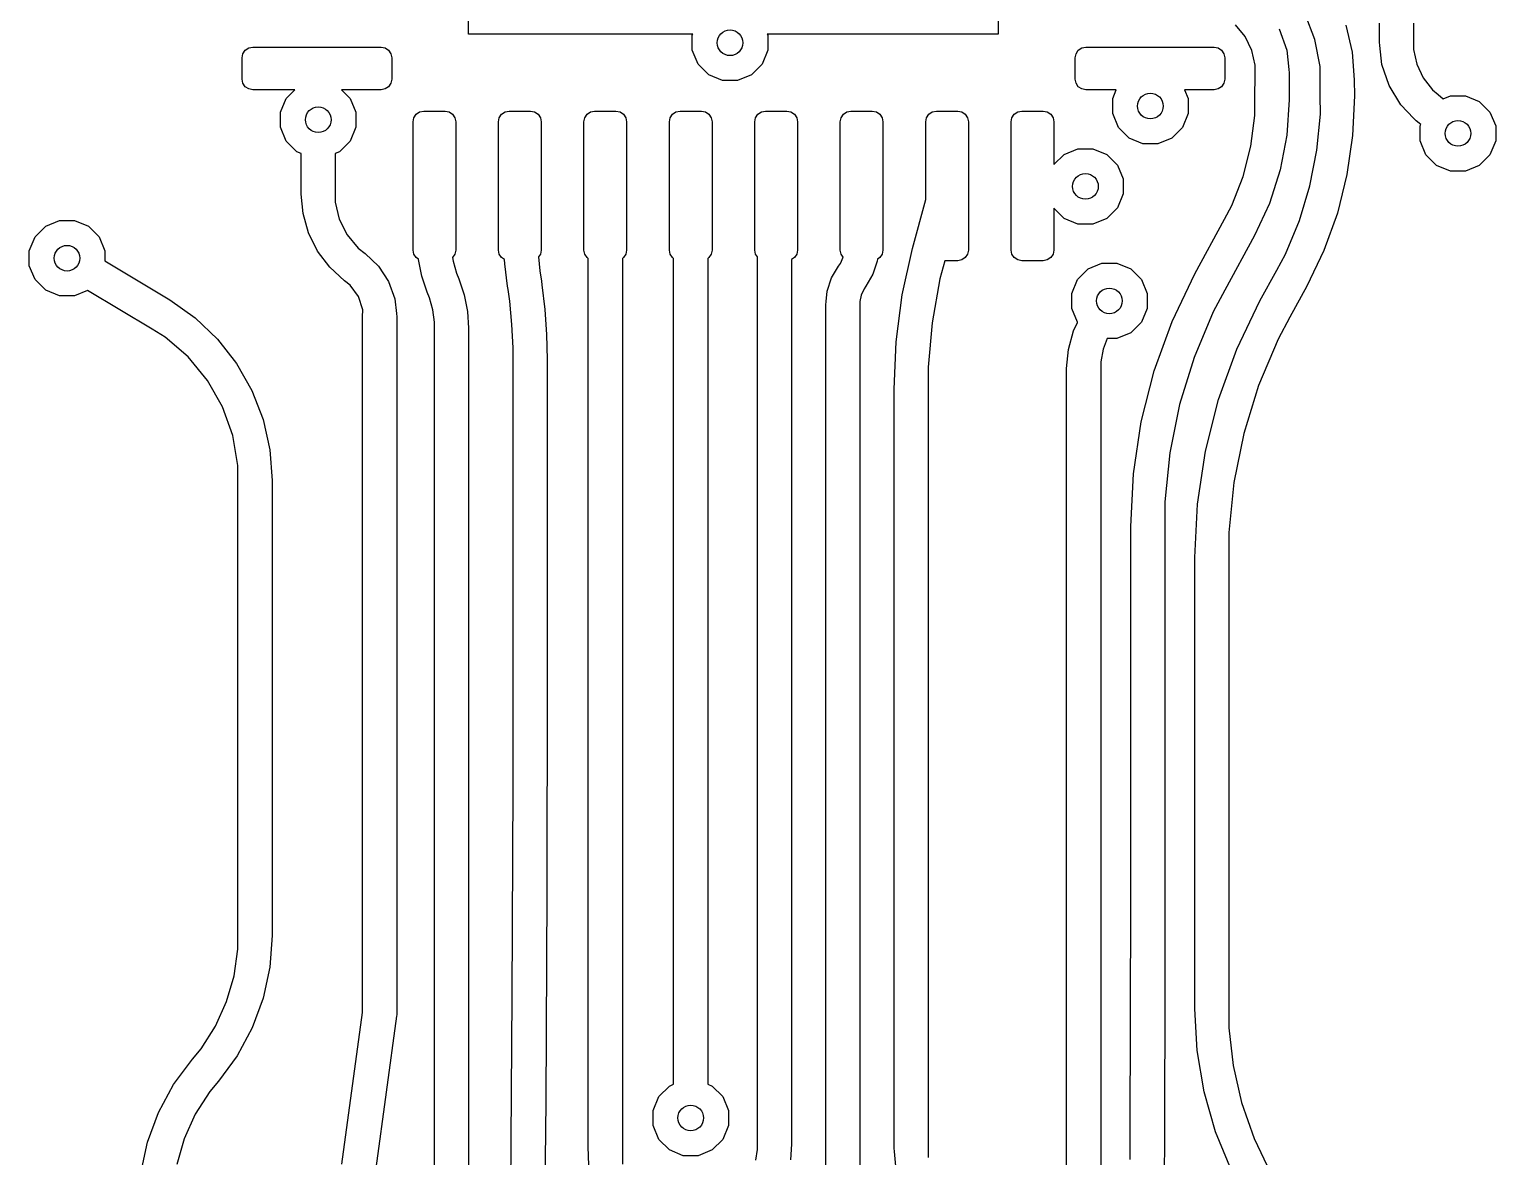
# Model space of a CAD drawing. Extents: x 111.5 to 167.6, y -133.5 to -81.5.
# Drawn here: x 155.03 to 163.61, y -117.16 to -110.57 of the extents above; entities that cross this region are included whole.
import ezdxf

# ---------------------------------------------------------------- set-up
doc = ezdxf.new("R2010")
doc.units = 0
doc.layers.add('BLACK', color=7, linetype='CONTINUOUS')

msp = doc.modelspace()

# ---------------------------------------------------------------- linework, layer by layer
at = {"layer": 'BLACK', "linetype": 'CONTINUOUS'}
for p, q in [((157.6, -110.596903), (157.6, -107.496903)), ((160.7, -109.392217), (160.7, -110.596903)), ((162.553142, -110.628232), (162.496229, -110.478636)), ((158.911852, -110.596903), (157.6, -110.596903)), ((158.909323, -110.603008), (158.911852, -110.596903)), ((158.909323, -110.690798), (158.909323, -110.603008)), ((160.7, -110.596903), (159.348148, -110.596903)), ((159.348148, -110.596903), (159.350677, -110.603008)), ((159.350677, -110.603008), (159.350677, -110.690798)), ((162.144279, -110.610881), (162.088883, -110.541372)), ((162.182757, -110.691002), (162.144279, -110.610881)), ((162.343821, -110.564352), (162.38765, -110.690202)), ((162.732891, -110.543824), (162.769932, -110.702124)), ((162.93, -110.642595), (162.93, -110.532955)), ((163.13, -110.532955), (163.13, -110.642595)), ((156.279758, -110.710485), (156.293306, -110.690209)), ((156.293306, -110.690209), (156.313582, -110.676661)), ((156.313582, -110.676661), (156.3375, -110.671903)), ((156.3375, -110.671903), (157.0875, -110.671903)), ((157.0875, -110.671903), (157.111418, -110.676661)), ((157.111418, -110.676661), (157.131694, -110.690209)), ((157.131694, -110.690209), (157.145242, -110.710485)), ((158.942919, -110.771906), (158.909323, -110.690798)), ((159.350677, -110.690798), (159.317081, -110.771906)), ((161.154758, -110.710485), (161.168306, -110.690209)), ((161.168306, -110.690209), (161.188582, -110.676661)), ((161.188582, -110.676661), (161.2125, -110.671903)), ((161.2125, -110.671903), (161.9625, -110.671903)), ((161.9625, -110.671903), (161.986418, -110.676661)), ((161.986418, -110.676661), (162.006694, -110.690209)), ((162.006694, -110.690209), (162.020242, -110.710485)), ((162.202374, -110.777693), (162.182757, -110.691002)), ((162.38765, -110.690202), (162.400017, -110.802223)), ((162.582631, -110.785549), (162.553142, -110.628232)), ((162.931921, -110.662104), (162.93, -110.642595)), ((162.932252, -110.662904), (162.931921, -110.662104)), ((162.944356, -110.773006), (162.932252, -110.662904)), ((163.13, -110.642595), (163.13, -110.642596)), ((163.13, -110.642596), (163.13002, -110.642596)), ((163.13002, -110.642596), (163.130071, -110.686597)), ((163.130071, -110.686597), (163.149189, -110.772497)), ((156.275, -110.734403), (156.279758, -110.710485)), ((156.275, -110.859403), (156.275, -110.734403)), ((157.145242, -110.710485), (157.15, -110.734403)), ((157.15, -110.734403), (157.15, -110.859403)), ((159.004997, -110.833984), (158.942919, -110.771906)), ((159.317081, -110.771906), (159.255003, -110.833984)), ((161.15, -110.734403), (161.154758, -110.710485)), ((161.15, -110.859403), (161.15, -110.734403)), ((162.020242, -110.710485), (162.025, -110.734403)), ((162.025, -110.734403), (162.025, -110.859403)), ((162.202275, -110.822052), (162.202374, -110.777693)), ((162.769932, -110.702124), (162.783051, -110.863077)), ((162.986682, -110.897189), (162.944356, -110.773006)), ((163.149189, -110.772497), (163.186512, -110.852191)), ((156.279758, -110.883321), (156.275, -110.859403)), ((157.15, -110.859403), (157.145242, -110.883321)), ((159.086105, -110.86758), (159.004997, -110.833984)), ((159.173895, -110.86758), (159.086105, -110.86758)), ((159.255003, -110.833984), (159.173895, -110.86758)), ((161.154758, -110.883321), (161.15, -110.859403)), ((162.025, -110.859403), (162.020242, -110.883321)), ((162.201849, -110.980593), (162.202267, -110.822133)), ((162.202267, -110.822133), (162.202275, -110.822052)), ((162.400017, -110.802223), (162.400397, -110.803146)), ((162.400397, -110.803146), (162.40222, -110.822179)), ((162.402267, -110.82266), (162.401849, -110.981121)), ((162.40222, -110.822179), (162.402274, -110.82266)), ((162.402274, -110.82266), (162.402267, -110.82266)), ((162.583145, -110.865575), (162.582631, -110.785549)), ((162.583171, -110.865575), (162.583145, -110.865575)), ((162.583172, -110.865578), (162.583171, -110.865575)), ((162.583823, -110.957754), (162.583172, -110.865578)), ((162.783051, -110.863077), (162.783166, -110.864162)), ((162.783166, -110.864162), (162.783166, -110.864163)), ((162.783166, -110.864163), (162.783167, -110.864163)), ((162.783167, -110.864163), (162.783166, -110.864166)), ((162.783166, -110.864166), (162.783817, -110.95634)), ((163.186512, -110.852191), (163.240257, -110.921874)), ((156.293306, -110.903597), (156.279758, -110.883321)), ((156.313582, -110.917145), (156.293306, -110.903597)), ((156.3375, -110.921903), (156.313582, -110.917145)), ((156.582916, -110.921903), (156.3375, -110.921903)), ((156.532919, -110.9719), (156.582916, -110.921903)), ((157.0875, -110.921903), (156.857084, -110.921903)), ((156.857084, -110.921903), (156.907081, -110.9719)), ((157.111418, -110.917145), (157.0875, -110.921903)), ((157.131694, -110.903597), (157.111418, -110.917145)), ((157.145242, -110.883321), (157.131694, -110.903597)), ((161.168306, -110.903597), (161.154758, -110.883321)), ((161.188582, -110.917145), (161.168306, -110.903597)), ((161.2125, -110.921903), (161.188582, -110.917145)), ((161.390491, -110.921903), (161.2125, -110.921903)), ((161.369323, -110.973008), (161.390491, -110.921903)), ((161.9625, -110.921903), (161.789509, -110.921903)), ((161.789509, -110.921903), (161.810677, -110.973008)), ((161.986418, -110.917145), (161.9625, -110.921903)), ((162.006694, -110.903597), (161.986418, -110.917145)), ((162.020242, -110.883321), (162.006694, -110.903597)), ((162.783818, -110.956344), (162.773752, -111.188361)), ((162.783817, -110.95634), (162.783819, -110.956344)), ((162.783819, -110.956344), (162.783818, -110.956344)), ((163.054976, -111.009211), (162.986682, -110.897189)), ((163.240257, -110.921874), (163.274025, -110.950085)), ((163.274025, -110.950085), (163.274024, -110.950086)), ((163.274024, -110.950086), (163.302878, -110.974131)), ((163.302878, -110.974131), (163.346105, -110.956226)), ((163.346105, -110.956226), (163.433895, -110.956226)), ((163.433895, -110.956226), (163.515003, -110.989822)), ((156.499323, -111.053008), (156.532919, -110.9719)), ((156.907081, -110.9719), (156.940677, -111.053008)), ((161.369323, -111.060798), (161.369323, -110.973008)), ((161.810677, -110.973008), (161.810677, -111.060798)), ((162.201589, -111.07171), (162.201849, -110.980593)), ((162.401846, -110.981148), (162.388543, -111.187288)), ((162.401849, -110.981121), (162.401846, -110.981148)), ((162.584599, -111.063928), (162.583823, -110.957754)), ((163.131852, -111.089051), (163.054976, -111.009211)), ((163.515003, -110.989822), (163.577081, -111.0519)), ((156.499323, -111.140798), (156.499323, -111.053008)), ((156.940677, -111.053008), (156.940677, -111.140798)), ((157.275, -111.109403), (157.279758, -111.085485)), ((157.275, -111.859403), (157.275, -111.109403)), ((157.279758, -111.085485), (157.293306, -111.065209)), ((157.293306, -111.065209), (157.313582, -111.051661)), ((157.313582, -111.051661), (157.3375, -111.046903)), ((157.3375, -111.046903), (157.4625, -111.046903)), ((157.4625, -111.046903), (157.486418, -111.051661)), ((157.486418, -111.051661), (157.506694, -111.065209)), ((157.506694, -111.065209), (157.520242, -111.085485)), ((157.520242, -111.085485), (157.525, -111.109403)), ((157.525, -111.109403), (157.525, -111.859403)), ((157.775, -111.109403), (157.779758, -111.085485)), ((157.775, -111.859403), (157.775, -111.109403)), ((157.779758, -111.085485), (157.793306, -111.065209)), ((157.793306, -111.065209), (157.813582, -111.051661)), ((157.813582, -111.051661), (157.8375, -111.046903)), ((157.8375, -111.046903), (157.9625, -111.046903)), ((157.9625, -111.046903), (157.986418, -111.051661)), ((157.986418, -111.051661), (158.006694, -111.065209)), ((158.006694, -111.065209), (158.020242, -111.085485)), ((158.020242, -111.085485), (158.025, -111.109403)), ((158.025, -111.109403), (158.025, -111.859403)), ((158.275, -111.109403), (158.279758, -111.085485)), ((158.275, -111.859403), (158.275, -111.109403)), ((158.279758, -111.085485), (158.293306, -111.065209)), ((158.293306, -111.065209), (158.313582, -111.051661)), ((158.313582, -111.051661), (158.3375, -111.046903)), ((158.3375, -111.046903), (158.4625, -111.046903)), ((158.4625, -111.046903), (158.486418, -111.051661)), ((158.486418, -111.051661), (158.506694, -111.065209)), ((158.506694, -111.065209), (158.520242, -111.085485)), ((158.520242, -111.085485), (158.525, -111.109403)), ((158.525, -111.109403), (158.525, -111.859403)), ((158.775, -111.109403), (158.779758, -111.085485)), ((158.775, -111.859403), (158.775, -111.109403)), ((158.779758, -111.085485), (158.793306, -111.065209)), ((158.793306, -111.065209), (158.813582, -111.051661)), ((158.813582, -111.051661), (158.8375, -111.046903)), ((158.8375, -111.046903), (158.9625, -111.046903)), ((158.9625, -111.046903), (158.986418, -111.051661)), ((158.986418, -111.051661), (159.006694, -111.065209)), ((159.006694, -111.065209), (159.020242, -111.085485)), ((159.020242, -111.085485), (159.025, -111.109403)), ((159.025, -111.109403), (159.025, -111.859403)), ((159.275, -111.109403), (159.279758, -111.085485)), ((159.275, -111.859403), (159.275, -111.109403)), ((159.279758, -111.085485), (159.293306, -111.065209)), ((159.293306, -111.065209), (159.313582, -111.051661)), ((159.313582, -111.051661), (159.3375, -111.046903)), ((159.3375, -111.046903), (159.4625, -111.046903)), ((159.4625, -111.046903), (159.486418, -111.051661)), ((159.486418, -111.051661), (159.506694, -111.065209)), ((159.506694, -111.065209), (159.520242, -111.085485)), ((159.520242, -111.085485), (159.525, -111.109403)), ((159.525, -111.109403), (159.525, -111.859403)), ((159.775, -111.109403), (159.779758, -111.085485)), ((159.775, -111.859403), (159.775, -111.109403)), ((159.779758, -111.085485), (159.793306, -111.065209)), ((159.793306, -111.065209), (159.813582, -111.051661)), ((159.813582, -111.051661), (159.8375, -111.046903)), ((159.8375, -111.046903), (159.9625, -111.046903)), ((159.9625, -111.046903), (159.986418, -111.051661)), ((159.986418, -111.051661), (160.006694, -111.065209)), ((160.006694, -111.065209), (160.020242, -111.085485)), ((160.020242, -111.085485), (160.025, -111.109403)), ((160.025, -111.109403), (160.025, -111.859403)), ((160.275, -111.109403), (160.279758, -111.085485)), ((160.275, -111.564539), (160.275, -111.109403)), ((160.279758, -111.085485), (160.293306, -111.065209)), ((160.293306, -111.065209), (160.313582, -111.051661)), ((160.313582, -111.051661), (160.3375, -111.046903)), ((160.3375, -111.046903), (160.4625, -111.046903)), ((160.4625, -111.046903), (160.486418, -111.051661)), ((160.486418, -111.051661), (160.506694, -111.065209)), ((160.506694, -111.065209), (160.520242, -111.085485)), ((160.520242, -111.085485), (160.525, -111.109403)), ((160.525, -111.109403), (160.525, -111.859403)), ((160.775, -111.109403), (160.779758, -111.085485)), ((160.775, -111.859403), (160.775, -111.109403)), ((160.779758, -111.085485), (160.793306, -111.065209)), ((160.793306, -111.065209), (160.813582, -111.051661)), ((160.813582, -111.051661), (160.8375, -111.046903)), ((160.8375, -111.046903), (160.9625, -111.046903)), ((160.9625, -111.046903), (160.986418, -111.051661)), ((160.986418, -111.051661), (161.006694, -111.065209)), ((161.006694, -111.065209), (161.020242, -111.085485)), ((161.020242, -111.085485), (161.025, -111.109403)), ((161.025, -111.109403), (161.025, -111.359819)), ((161.402919, -111.141906), (161.369323, -111.060798)), ((161.810677, -111.060798), (161.777081, -111.141906)), ((162.178643, -111.252495), (162.201589, -111.07171)), ((162.564716, -111.275347), (162.584599, -111.063928)), ((163.132224, -111.08976), (163.131852, -111.089051)), ((163.145929, -111.103671), (163.132224, -111.08976)), ((163.145976, -111.10372), (163.145929, -111.103671)), ((163.145977, -111.10372), (163.145976, -111.10372)), ((163.145982, -111.103725), (163.145977, -111.10372)), ((163.17235, -111.125698), (163.145982, -111.103725)), ((163.169323, -111.133008), (163.17235, -111.125698)), ((163.577081, -111.0519), (163.610677, -111.133008)), ((156.532919, -111.221906), (156.499323, -111.140798)), ((156.940677, -111.140798), (156.907081, -111.221906)), ((161.464997, -111.203984), (161.402919, -111.141906)), ((161.546105, -111.23758), (161.464997, -111.203984)), ((161.715003, -111.203984), (161.633895, -111.23758)), ((161.777081, -111.141906), (161.715003, -111.203984)), ((162.388543, -111.187288), (162.34992, -111.390242)), ((162.773752, -111.188361), (162.740384, -111.418187)), ((163.169323, -111.220798), (163.169323, -111.133008)), ((163.610677, -111.133008), (163.610677, -111.220798)), ((156.594997, -111.283984), (156.532919, -111.221906)), ((156.62, -111.29434), (156.594997, -111.283984)), ((156.62, -111.527393), (156.62, -111.29434)), ((156.845003, -111.283984), (156.82, -111.29434)), ((156.82, -111.29434), (156.82, -111.527393)), ((156.907081, -111.221906), (156.845003, -111.283984)), ((161.025, -111.359819), (161.084997, -111.299822)), ((161.084997, -111.299822), (161.166105, -111.266226)), ((161.166105, -111.266226), (161.253895, -111.266226)), ((161.253895, -111.266226), (161.335003, -111.299822)), ((161.335003, -111.299822), (161.397081, -111.3619)), ((161.633895, -111.23758), (161.546105, -111.23758)), ((162.133582, -111.429072), (162.178643, -111.252495)), ((162.523654, -111.483691), (162.564716, -111.275347)), ((163.202919, -111.301906), (163.169323, -111.220798)), ((163.610677, -111.220798), (163.577081, -111.301906)), ((161.397081, -111.3619), (161.430677, -111.443008)), ((163.264997, -111.363984), (163.202919, -111.301906)), ((163.346105, -111.39758), (163.264997, -111.363984)), ((163.515003, -111.363984), (163.433895, -111.39758)), ((163.577081, -111.301906), (163.515003, -111.363984)), ((161.430677, -111.443008), (161.430677, -111.530798)), ((162.067095, -111.598746), (162.133582, -111.429072)), ((162.34992, -111.390242), (162.28657, -111.586885)), ((162.740384, -111.418187), (162.684053, -111.643488)), ((163.433895, -111.39758), (163.346105, -111.39758)), ((156.62042, -111.531666), (156.62, -111.527393)), ((156.630935, -111.645216), (156.62042, -111.531666)), ((156.820025, -111.527394), (156.819977, -111.578601)), ((156.82, -111.527393), (156.82, -111.527394)), ((156.82, -111.527394), (156.820025, -111.527394)), ((161.430677, -111.530798), (161.397081, -111.611906)), ((162.461831, -111.686845), (162.523654, -111.483691)), ((156.819977, -111.578601), (156.843411, -111.678297)), ((160.198407, -111.850386), (160.275, -111.564539)), ((161.084997, -111.673984), (161.025, -111.613987)), ((161.025, -111.613987), (161.025, -111.859403)), ((161.397081, -111.611906), (161.335003, -111.673984)), ((162.023661, -111.678846), (162.067095, -111.598746)), ((162.28657, -111.586885), (162.199593, -111.773925)), ((155.062919, -111.7819), (155.124997, -111.719822)), ((155.124997, -111.719822), (155.206105, -111.686226)), ((155.206105, -111.686226), (155.293895, -111.686226)), ((155.293895, -111.686226), (155.375003, -111.719822)), ((155.375003, -111.719822), (155.437081, -111.7819)), ((156.663299, -111.759033), (156.630935, -111.645216)), ((156.843411, -111.678297), (156.889035, -111.769986)), ((161.166105, -111.70758), (161.084997, -111.673984)), ((161.253895, -111.70758), (161.166105, -111.70758)), ((161.335003, -111.673984), (161.253895, -111.70758)), ((161.850004, -111.998985), (162.023671, -111.678853)), ((162.023671, -111.678851), (162.023661, -111.678846)), ((162.023671, -111.678853), (162.023671, -111.678851)), ((162.379874, -111.882744), (162.461831, -111.686845)), ((162.684053, -111.643488), (162.605331, -111.861974)), ((155.029323, -111.863008), (155.062919, -111.7819)), ((155.437081, -111.7819), (155.470677, -111.863008)), ((156.716013, -111.864971), (156.663299, -111.759033)), ((156.889035, -111.769986), (156.95443, -111.848802)), ((162.199469, -111.774221), (162.025801, -112.094355)), ((162.199593, -111.773925), (162.199469, -111.774221)), ((155.029323, -111.950798), (155.029323, -111.863008)), ((155.470677, -111.863008), (155.470677, -111.92269)), ((156.787287, -111.959425), (156.716013, -111.864971)), ((156.95443, -111.848802), (156.995306, -111.879644)), ((156.995306, -111.879644), (156.995305, -111.879645)), ((156.995305, -111.879645), (156.995305, -111.879646)), ((156.995305, -111.879646), (156.995308, -111.879647)), ((156.995308, -111.879647), (156.995308, -111.879648)), ((156.995308, -111.879648), (157.072792, -111.953706)), ((157.279758, -111.883321), (157.275, -111.859403)), ((157.293306, -111.903597), (157.279758, -111.883321)), ((157.520242, -111.883321), (157.506694, -111.903597)), ((157.525, -111.859403), (157.520242, -111.883321)), ((157.779758, -111.883321), (157.775, -111.859403)), ((157.793306, -111.903597), (157.779758, -111.883321)), ((158.020242, -111.883321), (158.009585, -111.899269)), ((158.009585, -111.899269), (158.017378, -111.981416)), ((158.025, -111.859403), (158.020242, -111.883321)), ((158.279758, -111.883321), (158.275, -111.859403)), ((158.293306, -111.903597), (158.279758, -111.883321)), ((158.520242, -111.883321), (158.506694, -111.903597)), ((158.525, -111.859403), (158.520242, -111.883321)), ((158.779758, -111.883321), (158.775, -111.859403)), ((158.793306, -111.903597), (158.779758, -111.883321)), ((159.020242, -111.883321), (159.006694, -111.903597)), ((159.025, -111.859403), (159.020242, -111.883321)), ((159.279758, -111.883321), (159.275, -111.859403)), ((159.29, -111.898649), (159.279758, -111.883321)), ((159.29, -117.090605), (159.29, -111.898649)), ((159.520242, -111.883321), (159.506694, -111.903597)), ((159.525, -111.859403), (159.520242, -111.883321)), ((159.779758, -111.883321), (159.775, -111.859403)), ((159.791844, -111.901409), (159.779758, -111.883321)), ((160.020242, -111.883321), (160.006694, -111.903597)), ((160.025, -111.859403), (160.020242, -111.883321)), ((160.138332, -112.121358), (160.198406, -111.850385)), ((160.198406, -111.850385), (160.198407, -111.850386)), ((160.520242, -111.883321), (160.506694, -111.903597)), ((160.525, -111.859403), (160.520242, -111.883321)), ((160.779758, -111.883321), (160.775, -111.859403)), ((160.793306, -111.903597), (160.779758, -111.883321)), ((161.020242, -111.883321), (161.006694, -111.903597)), ((161.025, -111.859403), (161.020242, -111.883321)), ((162.32922, -111.976059), (162.379874, -111.882744)), ((162.605331, -111.861974), (162.505171, -112.071107)), ((155.062919, -112.031906), (155.029323, -111.950798)), ((155.470677, -111.92269), (155.851446, -112.151151)), ((156.874687, -112.039176), (156.787287, -111.959425)), ((157.072792, -111.953706), (157.131274, -112.043529)), ((157.306283, -111.912268), (157.293306, -111.903597)), ((157.306484, -111.915317), (157.306283, -111.912268)), ((157.325827, -112.012028), (157.306484, -111.915317)), ((157.506694, -111.903597), (157.50669, -111.903599)), ((157.50669, -111.903599), (157.509523, -111.924998)), ((157.509523, -111.924998), (157.528381, -111.994983)), ((157.810775, -111.915269), (157.793306, -111.903597)), ((157.812482, -111.939288), (157.810775, -111.915269)), ((157.82805, -112.070356), (157.812482, -111.939288)), ((158.017378, -111.981416), (158.026042, -112.04209)), ((158.3, -111.908069), (158.293306, -111.903597)), ((158.3, -117.106013), (158.3, -111.908069)), ((158.506694, -111.903597), (158.5, -111.908069)), ((158.5, -111.908069), (158.5, -117.106013)), ((158.8, -111.908069), (158.793306, -111.903597)), ((158.8, -116.739465), (158.8, -111.908069)), ((159.006694, -111.903597), (159, -111.908069)), ((159, -111.908069), (159, -116.739465)), ((159.506694, -111.903597), (159.49, -111.914751)), ((159.49, -111.914751), (159.49, -117.090606)), ((159.723666, -112.022646), (159.764354, -111.952766)), ((159.764354, -111.952766), (159.764358, -111.952769)), ((159.764358, -111.952769), (159.764359, -111.952767)), ((159.764359, -111.952767), (159.764362, -111.952765)), ((159.764362, -111.952765), (159.775872, -111.937047)), ((159.775872, -111.937047), (159.791827, -111.901491)), ((159.791827, -111.901491), (159.791844, -111.901409)), ((159.991489, -111.92431), (159.966332, -112.00116)), ((159.99269, -111.912953), (159.991489, -111.92431)), ((160.006694, -111.903597), (159.99269, -111.912953)), ((160.386298, -111.921903), (160.357899, -112.027889)), ((160.4625, -111.921903), (160.386298, -111.921903)), ((160.486418, -111.917145), (160.4625, -111.921903)), ((160.506694, -111.903597), (160.486418, -111.917145)), ((160.813582, -111.917145), (160.793306, -111.903597)), ((160.8375, -111.921903), (160.813582, -111.917145)), ((160.9625, -111.921903), (160.8375, -111.921903)), ((160.986418, -111.917145), (160.9625, -111.921903)), ((161.006694, -111.903597), (160.986418, -111.917145)), ((161.162919, -112.0319), (161.224997, -111.969822)), ((161.224997, -111.969822), (161.306105, -111.936226)), ((161.306105, -111.936226), (161.393895, -111.936226)), ((161.393895, -111.936226), (161.475003, -111.969822)), ((161.475003, -111.969822), (161.537081, -112.0319)), ((162.23102, -112.157112), (162.329235, -111.976067)), ((162.329235, -111.976067), (162.32922, -111.976059)), ((155.124997, -112.093984), (155.062919, -112.031906)), ((156.874692, -112.039183), (156.874687, -112.039176)), ((156.874691, -112.039184), (156.874692, -112.039183)), ((156.907618, -112.063912), (156.874691, -112.039184)), ((156.955175, -112.131149), (156.907618, -112.063912)), ((157.131274, -112.043529), (157.16765, -112.144352)), ((157.357691, -112.10536), (157.325827, -112.012028)), ((157.528381, -111.994983), (157.542308, -112.028441)), ((157.542308, -112.028441), (157.542308, -112.028447)), ((157.542308, -112.028447), (157.574172, -112.121779)), ((157.828051, -112.070371), (157.82805, -112.070356)), ((157.831004, -112.091044), (157.828051, -112.070371)), ((158.026042, -112.04209), (158.026041, -112.04209)), ((158.026041, -112.04209), (158.028994, -112.062762)), ((158.028994, -112.062762), (158.046204, -112.207643)), ((159.69851, -112.099497), (159.723666, -112.022646)), ((159.925624, -112.071051), (159.914127, -112.086756)), ((159.925641, -112.071039), (159.925624, -112.071051)), ((159.925643, -112.07104), (159.925641, -112.071039)), ((159.966332, -112.00116), (159.925643, -112.07104)), ((160.357899, -112.027889), (160.31269, -112.284285)), ((161.129323, -112.113008), (161.162919, -112.0319)), ((161.537081, -112.0319), (161.570677, -112.113008)), ((161.7168, -112.276632), (161.849916, -111.999192)), ((161.849916, -111.999192), (161.850003, -111.998988)), ((161.850003, -111.998987), (161.850004, -111.998985)), ((161.850003, -111.998988), (161.850003, -111.998987)), ((162.505033, -112.071435), (162.406818, -112.252481)), ((162.505171, -112.071107), (162.505033, -112.071435)), ((155.206105, -112.12758), (155.124997, -112.093984)), ((155.293895, -112.12758), (155.206105, -112.12758)), ((155.370527, -112.095838), (155.293895, -112.12758)), ((155.748551, -112.322652), (155.370527, -112.095838)), ((155.851446, -112.151151), (155.851447, -112.151152)), ((155.851447, -112.151152), (155.99964, -112.25561)), ((156.980124, -112.209635), (156.955175, -112.131149)), ((157.16765, -112.144352), (157.177592, -112.230133)), ((157.357692, -112.105364), (157.357691, -112.10536)), ((157.371618, -112.138822), (157.357691, -112.105364)), ((157.357691, -112.105364), (157.357692, -112.105364)), ((157.390475, -112.208807), (157.371618, -112.138822)), ((157.574172, -112.121779), (157.593514, -112.21849)), ((157.840652, -112.158598), (157.831004, -112.091044)), ((159.692114, -112.159932), (159.69851, -112.099497)), ((159.898172, -112.122312), (159.890014, -112.16042)), ((159.914127, -112.086756), (159.898172, -112.122312)), ((160.102105, -112.396534), (160.138332, -112.121358)), ((161.129323, -112.200798), (161.129323, -112.113008)), ((161.570677, -112.113008), (161.570677, -112.200798)), ((162.02581, -112.094362), (161.957021, -112.221113)), ((162.025801, -112.094355), (162.025801, -112.094357)), ((162.025801, -112.094357), (162.02581, -112.094362)), ((162.095661, -112.439206), (162.231006, -112.157107)), ((162.231006, -112.157107), (162.231019, -112.157114)), ((162.231019, -112.157114), (162.23102, -112.157112)), ((156.97999, -112.250813), (156.980124, -112.209635)), ((157.177592, -112.230133), (157.178079, -112.231309)), ((157.178079, -112.231309), (157.18, -112.250818)), ((157.399985, -112.280662), (157.390475, -112.208807)), ((157.593514, -112.21849), (157.599993, -112.316841)), ((157.853541, -112.294468), (157.840652, -112.158598)), ((158.046204, -112.207643), (158.056546, -112.353177)), ((159.69, -112.179908), (159.691921, -112.160399)), ((159.69, -117.285982), (159.69, -112.179908)), ((159.691921, -112.160399), (159.692114, -112.159932)), ((159.890014, -112.16042), (159.89, -112.179905)), ((159.89, -112.179905), (159.89, -112.179908)), ((159.89, -112.179908), (159.89, -117.285982)), ((161.162919, -112.281906), (161.129323, -112.200798)), ((161.570677, -112.200798), (161.537081, -112.281906)), ((161.957021, -112.221113), (161.845326, -112.487036)), ((155.748553, -112.322654), (155.748551, -112.322652)), ((155.824739, -112.368462), (155.748553, -112.322654)), ((155.99964, -112.25561), (156.13091, -112.380675)), ((156.98, -112.250813), (156.97999, -112.250813)), ((156.98, -112.250818), (156.98, -112.250813)), ((156.98, -116.320057), (156.98, -112.250818)), ((157.18, -112.250818), (157.18, -116.326903)), ((157.399998, -112.316903), (157.399985, -112.280662)), ((157.4, -112.316903), (157.399998, -112.316903)), ((157.4, -119.259606), (157.4, -112.316903)), ((157.599993, -112.316841), (157.6, -112.316903)), ((157.6, -112.316903), (157.6, -119.259608)), ((157.859993, -112.430794), (157.853541, -112.294468)), ((160.31269, -112.284285), (160.29, -112.543645)), ((161.140217, -112.331887), (161.163906, -112.282893)), ((161.163906, -112.282893), (161.162919, -112.281906)), ((161.537081, -112.281906), (161.475003, -112.343984)), ((161.611801, -112.566123), (161.7168, -112.276632)), ((162.40673, -112.252609), (162.336839, -112.3814)), ((162.406818, -112.252481), (162.40673, -112.252609)), ((155.959324, -112.48464), (155.824739, -112.368462)), ((156.13091, -112.380675), (156.242417, -112.523639)), ((158.056546, -112.353177), (158.059992, -112.498954)), ((160.09, -112.67382), (160.102105, -112.396534)), ((161.110139, -112.440463), (161.140217, -112.331887)), ((161.336738, -112.37758), (161.313812, -112.438431)), ((161.393895, -112.37758), (161.336738, -112.37758)), ((161.475003, -112.343984), (161.393895, -112.37758)), ((162.336839, -112.3814), (162.223232, -112.651888)), ((156.072075, -112.622108), (155.959324, -112.48464)), ((157.859994, -112.499034), (157.859993, -112.430794)), ((157.86, -112.499034), (157.859994, -112.499034)), ((157.86, -112.499035), (157.86, -112.499034)), ((157.86, -114.381794), (157.86, -112.499035)), ((158.059992, -112.498954), (158.06, -112.499035)), ((158.06, -112.499035), (158.06, -114.381794)), ((161.1, -112.552671), (161.110139, -112.440463)), ((161.313812, -112.438431), (161.300014, -112.514182)), ((161.845326, -112.487036), (161.760574, -112.762731)), ((161.988983, -112.733344), (162.095661, -112.439206)), ((156.242417, -112.523639), (156.331749, -112.681413)), ((160.29, -112.543645), (160.29, -112.67382)), ((161.1, -112.552676), (161.1, -112.552671)), ((161.1, -118.169606), (161.1, -112.552676)), ((161.300014, -112.514182), (161.3, -112.552671)), ((161.3, -112.552671), (161.3, -112.552676)), ((161.3, -112.552676), (161.3, -118.169606)), ((161.536052, -112.864605), (161.611801, -112.566123)), ((156.159675, -112.776823), (156.072075, -112.622108)), ((162.223232, -112.651888), (162.137032, -112.932315)), ((156.331749, -112.681413), (156.396975, -112.850583)), ((160.09, -112.673821), (160.09, -112.67382)), ((160.09, -117.11355), (160.09, -112.673821)), ((160.29, -112.67382), (160.29, -112.673821)), ((160.29, -112.673821), (160.29, -117.11355)), ((161.912023, -113.036618), (161.988983, -112.733344)), ((156.219547, -112.944232), (156.159675, -112.776823)), ((161.760574, -112.762731), (161.703604, -113.045477)), ((156.396975, -112.850583), (156.436683, -113.02749)), ((161.490301, -113.169131), (161.536052, -112.864605)), ((156.24993, -113.11941), (156.219547, -112.944232)), ((162.137032, -112.932315), (162.079089, -113.219913)), ((156.436683, -113.02749), (156.450014, -113.208308)), ((161.703604, -113.045477), (161.674977, -113.332481)), ((161.865542, -113.346033), (161.912023, -113.036618)), ((156.250013, -113.208166), (156.24993, -113.11941)), ((161.475, -113.476695), (161.490301, -113.169131)), ((156.25, -113.208307), (156.250013, -113.208166)), ((156.25, -115.869801), (156.25, -113.208307)), ((156.450014, -113.208308), (156.45, -113.208308)), ((156.45, -113.208308), (156.45, -115.869801)), ((162.079089, -113.219913), (162.049975, -113.511842)), ((161.674977, -113.332481), (161.675, -113.476695)), ((161.85, -113.65853), (161.865542, -113.346033)), ((161.475, -115.611147), (161.475, -113.476695)), ((161.675, -113.476695), (161.675, -115.611147)), ((162.049975, -113.511842), (162.05, -113.658531)), ((161.85, -113.658532), (161.85, -113.65853)), ((161.85, -116.298371), (161.85, -113.658532)), ((162.05, -113.658531), (162.05, -113.658532)), ((162.05, -113.658532), (162.05, -116.298371)), ((157.859999, -114.996644), (157.86, -114.381794)), ((158.06, -114.381794), (158.057776, -115.612213)), ((157.855555, -116.226337), (157.859999, -114.996644)), ((158.057776, -115.612213), (158.051108, -116.842616)), ((161.474999, -115.807272), (161.475, -115.611147)), ((161.675, -115.611147), (161.674721, -116.00368)), ((161.474443, -116.199522), (161.474999, -115.807272)), ((156.250061, -115.948546), (156.25, -115.869801)), ((156.45, -115.869801), (156.436923, -116.054654)), ((156.22789, -116.104469), (156.250061, -115.948546)), ((161.674721, -116.00368), (161.673888, -116.396213)), ((156.18399, -116.255718), (156.22789, -116.104469)), ((156.436923, -116.054654), (156.397954, -116.235826)), ((156.119234, -116.39928), (156.18399, -116.255718)), ((156.397954, -116.235826), (156.333868, -116.409707)), ((157.84667, -117.456005), (157.855555, -116.226337)), ((161.473333, -116.591771), (161.474443, -116.199522)), ((156.857813, -117.207944), (156.98, -116.320057)), ((157.179066, -116.340536), (157.056483, -117.231302)), ((157.179329, -116.333709), (157.179066, -116.340536)), ((157.18, -116.326903), (157.179329, -116.333709)), ((161.850046, -116.298842), (161.85, -116.298371)), ((161.863649, -116.542196), (161.850046, -116.298842)), ((162.05002, -116.298372), (162.049991, -116.409486)), ((162.05, -116.298371), (162.05, -116.298372)), ((162.05, -116.298372), (162.05002, -116.298372)), ((156.034913, -116.532296), (156.119234, -116.39928)), ((156.333868, -116.409707), (156.245941, -116.572835)), ((161.673888, -116.396213), (161.672499, -116.788743)), ((162.049991, -116.409486), (162.074761, -116.630327)), ((155.983774, -116.592153), (156.034913, -116.532296)), ((155.873739, -116.741284), (155.983725, -116.592236)), ((155.983725, -116.592236), (155.98376, -116.592164)), ((155.98376, -116.592164), (155.983763, -116.592167)), ((155.983762, -116.592162), (155.983774, -116.592153)), ((155.983764, -116.592164), (155.983762, -116.592162)), ((155.983763, -116.592167), (155.983764, -116.592164)), ((156.245941, -116.572835), (156.135926, -116.721961)), ((161.472501, -116.787893), (161.473333, -116.591771)), ((161.904374, -116.782983), (161.863649, -116.542196)), ((162.074761, -116.630327), (162.123994, -116.847032)), ((155.785761, -116.904385), (155.873739, -116.741284)), ((156.084863, -116.781924), (156.000502, -116.914939)), ((156.135932, -116.72197), (156.084863, -116.781924)), ((156.135922, -116.721958), (156.13592, -116.721959)), ((156.13592, -116.721959), (156.13592, -116.72196)), ((156.13592, -116.72196), (156.135932, -116.72197)), ((156.135926, -116.721961), (156.135922, -116.721958)), ((158.712919, -116.8119), (158.774997, -116.749822)), ((158.774997, -116.749822), (158.8, -116.739465)), ((159, -116.739465), (159.025003, -116.749822)), ((159.025003, -116.749822), (159.087081, -116.8119)), ((161.471112, -117.180425), (161.472501, -116.787894)), ((161.472501, -116.787894), (161.472501, -116.787893)), ((161.672499, -116.788744), (161.671667, -116.984867)), ((161.672499, -116.788743), (161.672499, -116.788744)), ((161.971686, -117.017729), (161.904374, -116.782983)), ((158.051108, -116.842616), (158.039994, -118.072987)), ((158.679323, -116.893008), (158.712919, -116.8119)), ((159.087081, -116.8119), (159.120677, -116.893008)), ((162.123994, -116.847032), (162.197078, -117.056897)), ((155.721587, -117.078235), (155.785761, -116.904385)), ((156.000502, -116.914939), (155.935679, -117.058494)), ((158.679323, -116.980798), (158.679323, -116.893008)), ((159.120677, -116.893008), (159.120677, -116.980798)), ((158.712919, -117.061906), (158.679323, -116.980798)), ((159.120677, -116.980798), (159.087081, -117.061906)), ((161.671667, -116.984867), (161.670556, -117.377116)), ((162.064748, -117.243509), (161.971686, -117.017729)), ((155.682492, -117.259381), (155.721587, -117.078235)), ((155.935679, -117.058494), (155.891682, -117.209737)), ((158.308492, -117.322257), (158.299995, -117.106013)), ((158.299995, -117.106013), (158.3, -117.106013)), ((158.5, -117.106013), (158.499995, -117.106063)), ((158.499995, -117.106063), (158.499996, -117.206443)), ((158.774997, -117.123984), (158.712919, -117.061906)), ((158.856105, -117.15758), (158.774997, -117.123984)), ((159.025003, -117.123984), (158.943895, -117.15758)), ((159.087081, -117.061906), (159.025003, -117.123984)), ((159.281044, -117.182747), (159.29001, -117.121537)), ((159.29001, -117.121537), (159.29, -117.090605)), ((159.49, -117.090607), (159.483405, -117.181128)), ((159.49, -117.090606), (159.49, -117.090607)), ((160.091921, -117.133059), (160.09, -117.11355)), ((160.091974, -117.133188), (160.091921, -117.133059)), ((160.102569, -117.24011), (160.091974, -117.133188)), ((160.290028, -117.113559), (160.289906, -117.168765)), ((160.29, -117.11355), (160.289999, -117.113556)), ((160.289999, -117.113556), (160.29, -117.113559)), ((160.29, -117.113559), (160.290028, -117.113559)), ((162.197078, -117.056897), (162.2931, -117.257307)), ((158.943895, -117.15758), (158.856105, -117.15758))]:
    msp.add_line(p, q, dxfattribs=at)
at = {"layer": 'BLACK'}
for centre in [(159.13, -110.646903), (161.59, -111.016903), (156.72, -111.096903), (163.39, -111.176903), (161.21, -111.486903), (155.25, -111.906903), (161.35, -112.156903), (158.9, -116.936903)]:
    msp.add_circle(centre, 0.075, dxfattribs=at)

doc.saveas('drawing.dxf')
